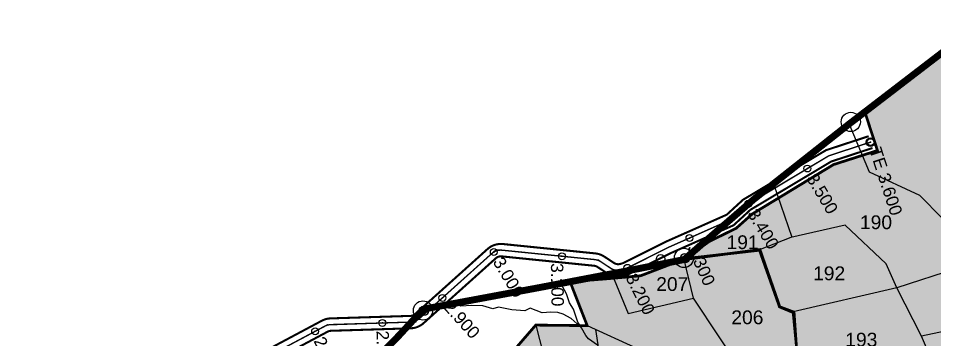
# Model space of a CAD drawing. Header units: inches. Extents: x 215816 to 245985, y 1583903 to 1595496.
# Drawn here: x 224074 to 225405, y 1591573 to 1592040 of the extents above; entities that cross this region are included whole.
import ezdxf
from ezdxf.enums import TextEntityAlignment as Align

# ---------------------------------------------------------------- set-up
doc = ezdxf.new("R2010")
doc.units = ezdxf.units.IN
doc.header["$MEASUREMENT"] = 0
doc.header["$PDMODE"] = 32
doc.header["$PDSIZE"] = 10
doc.linetypes.add('ACAD_ISO03W100', pattern=[30, 12, -18])
doc.linetypes.add('HIDDEN2', pattern=[0.1875, 0.125, -0.0625])
for name, color, linetype in [('BLOCK', 72, 'Continuous'), ('BOUNDRY STONES', 240, 'Continuous'), ('CANAL1', 7, 'Continuous'), ('CSMark', 72, 'Continuous'), ('PLOTS', 7, 'Continuous'), ('PLOTS NO', 7, 'Continuous'), ('STREAMS', 4, 'Continuous'), ('text2', 7, 'Continuous'), ('VILLAGE BOUNDRY', 5, 'Continuous'), ('WUA -18', 3, 'Continuous')]:
    doc.layers.add(name, color=color, linetype=linetype)
doc.styles.add('FONT1', font='Arial')
doc.styles.get("Standard").update_dxf_attribs({"font": 'arial.ttf'})

# ---------------------------------------------------------------- blocks, each defined once
blk = doc.blocks.new('CIRCLE-BOX')
for p, q in [((-0.5, 0), (0.5, 0)), ((0, 0.5), (0, -0.5))]:
    blk.add_line(p, q)
blk.add_circle((0, 0), 0.2)

msp = doc.modelspace()

# ---------------------------------------------------------------- hatches: boundary and pattern name
at = {"layer": 'PLOTS NO', "true_color": 0xafd9aa}
h = msp.add_hatch(dxfattribs=at)
h.set_pattern_fill('ANSI31', color=9)
h.set_pattern_definition([(45, (0, 0), (-0.088388347648, 0.088388347648), [])])
h.paths.add_polyline_path([(225770.76841, 1590952.38869), (225657.62374, 1590958.23729), (225616.76575, 1590925.83296), (225537.0738, 1590931.01143), (225519.59388, 1591096.63713), (225440.97312, 1591071.37349), (225391.31247, 1591141.21822), (225415.61851, 1591228.04288), (225421.05266, 1591264.96638), (225381.20614, 1591306.99797), (225360.66428, 1591380.71292), (225302.84181, 1591411.67427), (225249.68894, 1591425.37059), (225233.13249, 1591484.73253), (225204.66557, 1591559.35965), (225199.40113, 1591613.71288), (225180.10377, 1591620.91323), (225151.19239, 1591703.98616), (225041.11868, 1591689.5665), (225077.46288, 1591715.72406), (225116.64364, 1591734.87565), (225140.06688, 1591755.72963), (225184.35808, 1591782.54191), (225258.09605, 1591827.32918), (225299.40612, 1591840.5225), (225321.97763, 1591847.75756), (225304.43408, 1591901.16943), (225474.31915, 1592034.52294), (225505.74166, 1591922.77837), (225541.4305, 1591827.28189), (225548.9126, 1591800.86432), (225582.53007, 1591745.29718), (225631.56022, 1591713.16554), (225702.72247, 1591707.49014), (225724.46421, 1591669.83954), (225802.50616, 1591547.31796), (225841.73803, 1591474.90492), (225876.93278, 1591402.63681), (225922.30977, 1591309.46074), (225931.31291, 1591298.86495), (225958.34374, 1591249.38609), (226003.87112, 1591148.56891), (225928.2515, 1591158.73962), (225839.74317, 1591149.99164), (225796.07393, 1591124.54458), (225745.27032, 1591117.65949), (225738.16171, 1591193.32871), (225694.11181, 1591152.71594), (225606.22543, 1591124.47493), (225668.65278, 1591080.43749)])
at = {"layer": 'PLOTS NO', "true_color": 0x105689}
h = msp.add_hatch(color=146, dxfattribs=at)
h.dxf.hatch_style = 1
h.paths.add_polyline_path([(225064.1641, 1590920.70484), (224935.45014, 1590938.2597), (224831.47984, 1590958.21169), (224687.85684, 1590914.93898), (224527.54328, 1590928.09366), (224478.45205, 1591070.79615), (224425.13794, 1591209.37372), (224380.49021, 1591329.53185), (224543.44249, 1591294.12101), (224569.59988, 1591320.98667), (224511.1361, 1591460.46117), (224599.13137, 1591485.9193), (224579.22882, 1591514.05769), (224613.81473, 1591538.52061), (224774.48699, 1591535.57783), (224825.54429, 1591594.45591), (224900.25576, 1591593.61265), (224875.33006, 1591657.35717), (224932.4477, 1591661.93395), (224977.91379, 1591666.02315), (225042.70303, 1591690.78559), (225150.54642, 1591703.12347), (225179.64482, 1591620.88496), (225200.82865, 1591612.09182), (225204.46589, 1591559.38649), (225233.56954, 1591484.54066), (225250.39204, 1591424.79279), (225237.34959, 1591368.20784), (225244.38267, 1591323.8928), (225308.5498, 1591344.30929), (225415.61851, 1591228.04288), (225391.31247, 1591141.21822), (225440.97312, 1591071.37349), (225519.59388, 1591096.63713), (225537.0738, 1590931.01143), (225543.30572, 1590879.87936), (225593.53769, 1590882.98003), (225631.23746, 1590884.68289), (225763.46199, 1590903.01497), (225782.19153, 1590889.25515), (225793.45515, 1590753.45356), (225836.24321, 1590751.80593), (225870.07513, 1590750.50317), (225871.85454, 1590717.09939), (225896.52621, 1590708.93639), (225899.92019, 1590709.88464), (225850.28803, 1590684.56605), (225854.00639, 1590660.09868), (225903.30171, 1590653.25767), (225933.31689, 1590609.33614), (225956.72403, 1590606.99971), (225958.4141, 1590572.23678), (225834.39689, 1590566.20745), (225715.82094, 1590544.01904), (225664.14884, 1590537.45247), (225629.39233, 1590540.08984), (225499.32844, 1590616.71674), (225502.77166, 1590653.79209), (225655.06565, 1590670.98683), (225623.42471, 1590821.1501), (225589.52411, 1590809.21367), (225513.83049, 1590785.30224), (225421.57103, 1590734.51947), (225385.21037, 1590735.76847), (225361.4289, 1590743.87983), (225267.0904, 1590740.41091), (225218.67326, 1590663.18121), (225154.23975, 1590676.31141), (225048.01611, 1590697.95757), (225061.14564, 1590894.52127)])

# ---------------------------------------------------------------- linework, layer by layer
at = {"layer": 'BOUNDRY STONES'}
for centre, radius in [((225283.15558, 1591889.26947), 13.978), ((225040.85217, 1591691.91405), 13.978), ((225042.26657, 1591691.54968), 6.73992), ((224661.6113, 1591615.62987), 13.978), ((224663.0257, 1591615.2655), 6.73992)]:
    msp.add_circle(centre, radius, dxfattribs=at)
at = {"layer": 'CANAL1', "color": 200, "linetype": 'ByBlock', "ltscale": 40, "const_width": 3}
for points in [[(224429.40103, 1591555.34531), (224514.65319, 1591600.75135, -0.1150418088), (224527.38, 1591604.14127), (224643.4201, 1591607.76752, 0.1768490505), (224650.42353, 1591610.57549), (224755.40935, 1591704.79353, -0.2111577411), (224777.70294, 1591712.0627), (224912.05849, 1591698.44558, -0.1200892988), (224925.00452, 1591693.86551), (224939.25215, 1591684.54975, 0.2182733437), (224948.31748, 1591683.18644), (224951.89212, 1591684.21642), (225016.17289, 1591716.14814), (225103.0054, 1591754.63073), (225126.59755, 1591776.25687), (225247.24876, 1591848.24205), (225309.12732, 1591868.49321)], [(224437.86265, 1591539.45818), (224523.11482, 1591584.86422, -0.1150418088), (224527.94223, 1591586.15005), (224643.98233, 1591589.7763, 0.1768490505), (224662.4459, 1591597.17913), (224767.43172, 1591691.39717, -0.2111577411), (224775.88791, 1591694.15444), (224910.24347, 1591680.53733, -0.1200892988), (224915.15403, 1591678.80006), (224929.40166, 1591669.4843, 0.2182733437), (224953.30116, 1591665.89012), (224958.44114, 1591667.37113), (225023.82711, 1591699.85186), (225112.9946, 1591739.36927), (225137.40245, 1591761.74313), (225254.75124, 1591831.75795), (225314.72603, 1591851.38607)]]:
    msp.add_lwpolyline(points, format="xyb", dxfattribs=at)
at = {"layer": 'CANAL1', "color": 1, "linetype": 'HIDDEN2', "ltscale": 5, "const_width": 2}
msp.add_lwpolyline([(224433.63184, 1591547.40174), (224518.88401, 1591592.80779, -0.1150418088), (224527.66112, 1591595.14566), (224643.70122, 1591598.77191, 0.1768490505), (224656.43472, 1591603.87731), (224761.42054, 1591698.09535, -0.2111577411), (224776.79543, 1591703.10857), (224911.15098, 1591689.49145, -0.1200892988), (224920.07927, 1591686.33278), (224934.3269, 1591677.01703, 0.2182733437), (224950.80932, 1591674.53828), (224955.16663, 1591675.79377), (225020, 1591708), (225108, 1591747), (225132, 1591769), (225251, 1591840), (225311.92668, 1591859.93964)], format="xyb", dxfattribs=at)
at = {"layer": 'CSMark', "linetype": 'Continuous'}
for p in [(225311.92602, 1591859.93943), (225220.17541, 1591821.60886), (225134.29903, 1591770.37169), (225048.78908, 1591720.7588), (224764.54468, 1591700.39376), (224863.58737, 1591694.31209), (224958.64302, 1591677.52068), (224689.88741, 1591633.89896), (224602.67305, 1591597.48978), (224504.94889, 1591585.38582)]:
    msp.add_point(p, dxfattribs=at)
at = {"layer": 'PLOTS'}
for points in [[(225474.31915, 1592034.52294), (225505.74166, 1591922.77837), (225541.4305, 1591827.28189), (225548.9126, 1591800.86432), (225582.53007, 1591745.29718), (225631.56022, 1591713.16554), (225702.72247, 1591707.49014), (225724.46421, 1591669.83954), (225588.07519, 1591627.60261), (225461.37986, 1591594.48799), (225385.81678, 1591578.15635), (225349.95187, 1591648.31341), (225334.69265, 1591683.08458), (225275.21143, 1591739.58364), (225196.25363, 1591721.62707), (225149.16348, 1591703.19186), (225041.11868, 1591689.5665)], [(225280.76281, 1591886.21565), (225309.89153, 1591816.70055), (225383.04822, 1591782.76926), (225416.30643, 1591749.05189), (225524.262, 1591731.63779), (225582.53007, 1591745.29718)], [(225170.82496, 1591799.46524), (225197.71465, 1591721.95934)], [(225524.262, 1591731.63779), (225523.23142, 1591704.5269), (225349.95187, 1591648.31341), (225199.40113, 1591613.71288), (225180.10377, 1591620.91323), (225151.19239, 1591703.98616)], [(224935.99937, 1591668.91346), (224959.82993, 1591611.49313), (225054.46789, 1591633.6494), (225041.11868, 1591689.5665)], [(225800.4874, 1590950.85247), (225657.62374, 1590958.23729), (225616.76575, 1590925.83296), (225537.0738, 1590931.01143), (225398.55433, 1590942.13749), (225314.19679, 1590993.07935), (225250.35441, 1591036.05542), (225133.39544, 1591061.77139), (225012.25268, 1591083.31032), (224895.9967, 1591133.73978), (224803.70469, 1591189.0602), (224759.64372, 1591309.75358), (224734.09083, 1591368.82932), (224821.63286, 1591391.9622), (224774.48699, 1591535.57783), (224825.54429, 1591594.45591), (224900.25576, 1591593.61265), (224875.33006, 1591657.35717)], [(225054.22318, 1591633.5921), (225128.74993, 1591521.33271), (225175.8818, 1591450.33813), (225249.68894, 1591425.37059), (225233.13249, 1591484.73253), (225204.66557, 1591559.35965)], [(224900.25576, 1591593.61265), (224974.21609, 1591559.85953), (225049.63557, 1591473.0445), (225128.74993, 1591521.33271), (225204.66557, 1591559.35965), (225199.40113, 1591613.71288)], [(224825.54429, 1591594.45591), (224886.38647, 1591356.11099), (224929.06168, 1591208.66971), (224957.18272, 1591111.51255), (224960.77198, 1591105.64159)], [(225250.35441, 1591036.05542), (225241.38727, 1591079.56833), (225313.2683, 1591108.89909), (225310.60454, 1591131.85166), (225290.73363, 1591212.93514), (225259.9629, 1591218.182), (225188.97361, 1591225.60167), (225099.62319, 1591234.94041), (224978.92948, 1591231.83148), (224945.9598, 1591368.72781), (224912.67254, 1591587.94603)], [(225233.13249, 1591484.73253), (225297.60533, 1591507.43179), (225303.01232, 1591529.61062), (225400.07403, 1591545.26871), (225385.81678, 1591578.15635)]]:
    msp.add_lwpolyline(points, dxfattribs=at)
at = {"layer": 'STREAMS'}
for points in [[(224915.21759, 1591565.39965), (224902.18238, 1591574.43367), (224898.38507, 1591579.56985), (224892.07289, 1591590.47165), (224886.69866, 1591598.49292), (224880.12407, 1591617.37942), (224874.73556, 1591626.80171), (224870.03458, 1591639.60788), (224864.36138, 1591650.5051), (224862.79817, 1591655.30596)], [(224890.14617, 1591592.52499), (224877.12696, 1591603.79408), (224865.35143, 1591610.26461), (224857.38244, 1591612.87616), (224847.47815, 1591612.94703), (224835.01338, 1591612.39761), (224817.48925, 1591619.22857), (224809.79172, 1591615.13258), (224790.95079, 1591616.54467), (224771.48915, 1591620.51568), (224763.16407, 1591618.02078), (224748.38984, 1591622.59651), (224732.73703, 1591623.02782), (224716.43373, 1591621.86723), (224708.47616, 1591626.07525)]]:
    msp.add_lwpolyline(points, dxfattribs=at)
at = {"layer": 'text2', "linetype": 'Continuous'}
msp.add_lwpolyline([(224030, 1591144), (224107, 1591254), (224184, 1591310), (224244, 1591346), (224273, 1591390), (224306, 1591484), (224382, 1591497), (224431, 1591546), (224523, 1591595), (224651, 1591599), (224768, 1591704), (224916, 1591689), (224942, 1591672), (224955.16663, 1591675.79377), (225020, 1591708), (225108, 1591747), (225132, 1591769), (225251, 1591840), (225311.92668, 1591859.93964), (225311.92668, 1591859.93964)], dxfattribs=at)
for centre, radius in [((225311.92668, 1591859.93964), 6.236), ((225311.92668, 1591859.93964), 6.236), ((225006.95762, 1591690.7166), 6.2), ((225006.95762, 1591690.7166), 6.2)]:
    msp.add_circle(centre, radius, dxfattribs=at)
at = {"layer": 'VILLAGE BOUNDRY', "linetype": 'ACAD_ISO03W100', "const_width": 10}
msp.add_lwpolyline([(223340.1734, 1590590.05753), (223492.58475, 1590683.09816), (223569.85732, 1590729.74909), (223467.40002, 1590985.28766), (223644.95613, 1590983.13563), (223726.9544, 1590996.51657), (223882.69646, 1591029.52209), (224067.55844, 1591150.55236), (224157.21729, 1591207.43585), (224207.0388, 1591231.59785), (224301.17904, 1591285.44463), (224380.49021, 1591329.53185), (224450.67881, 1591396.78698), (224505.7501, 1591454.92529), (224627.31791, 1591579.87606), (224662.17311, 1591617.5179), (224830.71626, 1591648.85913), (224974.26901, 1591676.20307), (225041.11868, 1591689.5665), (225142.1223, 1591776.81637), (225280.76281, 1591886.21565), (225474.31915, 1592034.52294)], dxfattribs=at)
at = {"layer": 'WUA -18', "color": 17, "const_width": 4}
for points in [[(225421.05266, 1591264.96638), (225381.20614, 1591306.99797), (225360.66428, 1591380.71292), (225302.84181, 1591411.67427), (225249.68894, 1591425.37059), (225233.13249, 1591484.73253), (225204.66557, 1591559.35965), (225199.40113, 1591613.71288), (225180.10377, 1591620.91323), (225151.19239, 1591703.98616), (225041.11868, 1591689.5665), (225077.46288, 1591715.72406), (225116.64364, 1591734.87565), (225140.06688, 1591755.72963), (225184.35808, 1591782.54191), (225258.09605, 1591827.32918), (225299.40612, 1591840.5225), (225321.97763, 1591847.75756), (225304.43408, 1591901.16943), (225474.31915, 1592034.52294)], [(224774.48699, 1591535.57783), (224825.54429, 1591594.45591), (224900.25576, 1591593.61265), (224875.33006, 1591657.35717), (224932.4477, 1591661.93395), (224977.91379, 1591666.02315), (225042.70303, 1591690.78559), (225150.54642, 1591703.12347), (225179.64482, 1591620.88496), (225200.82865, 1591612.09182), (225204.46589, 1591559.38649)]]:
    msp.add_lwpolyline(points, dxfattribs=at)

# ---------------------------------------------------------------- block references
at = {"layer": 'BLOCK'}
for p in [(224768, 1591704, 90.619), (224916, 1591689, 90.09), (225001, 1591689, 90.223), (224942, 1591672, 90.671), (224651, 1591599, 89.923), (224523, 1591595, 90.302)]:
    msp.add_blockref('CIRCLE-BOX', p, dxfattribs=at)

# ---------------------------------------------------------------- texts
at = {"layer": 'CSMark', "color": 1, "linetype": 'Continuous', "style": 'FONT1'}
for s, rotation, p in [('TE 3.600', 288.12186035, (225318.43977, 1591851.46796)), ('3.500', 300.82193552, (225225.8115, 1591812.16246)), ('3.400', 300.82193552, (225139.93512, 1591760.92529)), ('3.300', 293.90205059, (225053.246, 1591710.70216)), ('3.000', 300.77730053, (224770.17341, 1591690.94297)), ('3.200', 296.41606438, (224963.53677, 1591667.66923)), ('2.900', 311.90594196, (224697.23442, 1591625.7123)), ('2.800', 271.78991074, (224603.01663, 1591586.49515)), ('2.700', 298.04015281, (224510.11988, 1591575.67702))]:
    msp.add_text(s, height=18, rotation=rotation, dxfattribs=at).set_placement(p, align=Align.MIDDLE_LEFT)
msp.add_text('3.100', height=18, rotation=270.85309624, dxfattribs=at).set_placement((224857.436, 1591621.54093), align=Align.MIDDLE_RIGHT)
at = {"layer": 'PLOTS NO'}
for s, p in [('190', (225296.54794, 1591733.64756)), ('191', (225102.69168, 1591704.69717)), ('192', (225228.4356, 1591659.56399)), ('207', (225000.51002, 1591643.96962)), ('206', (225109.65255, 1591595.6975)), ('193', (225275.21614, 1591563.2603))]:
    msp.add_text(s, height=20, dxfattribs=at).set_placement(p)

doc.saveas('drawing.dxf')
